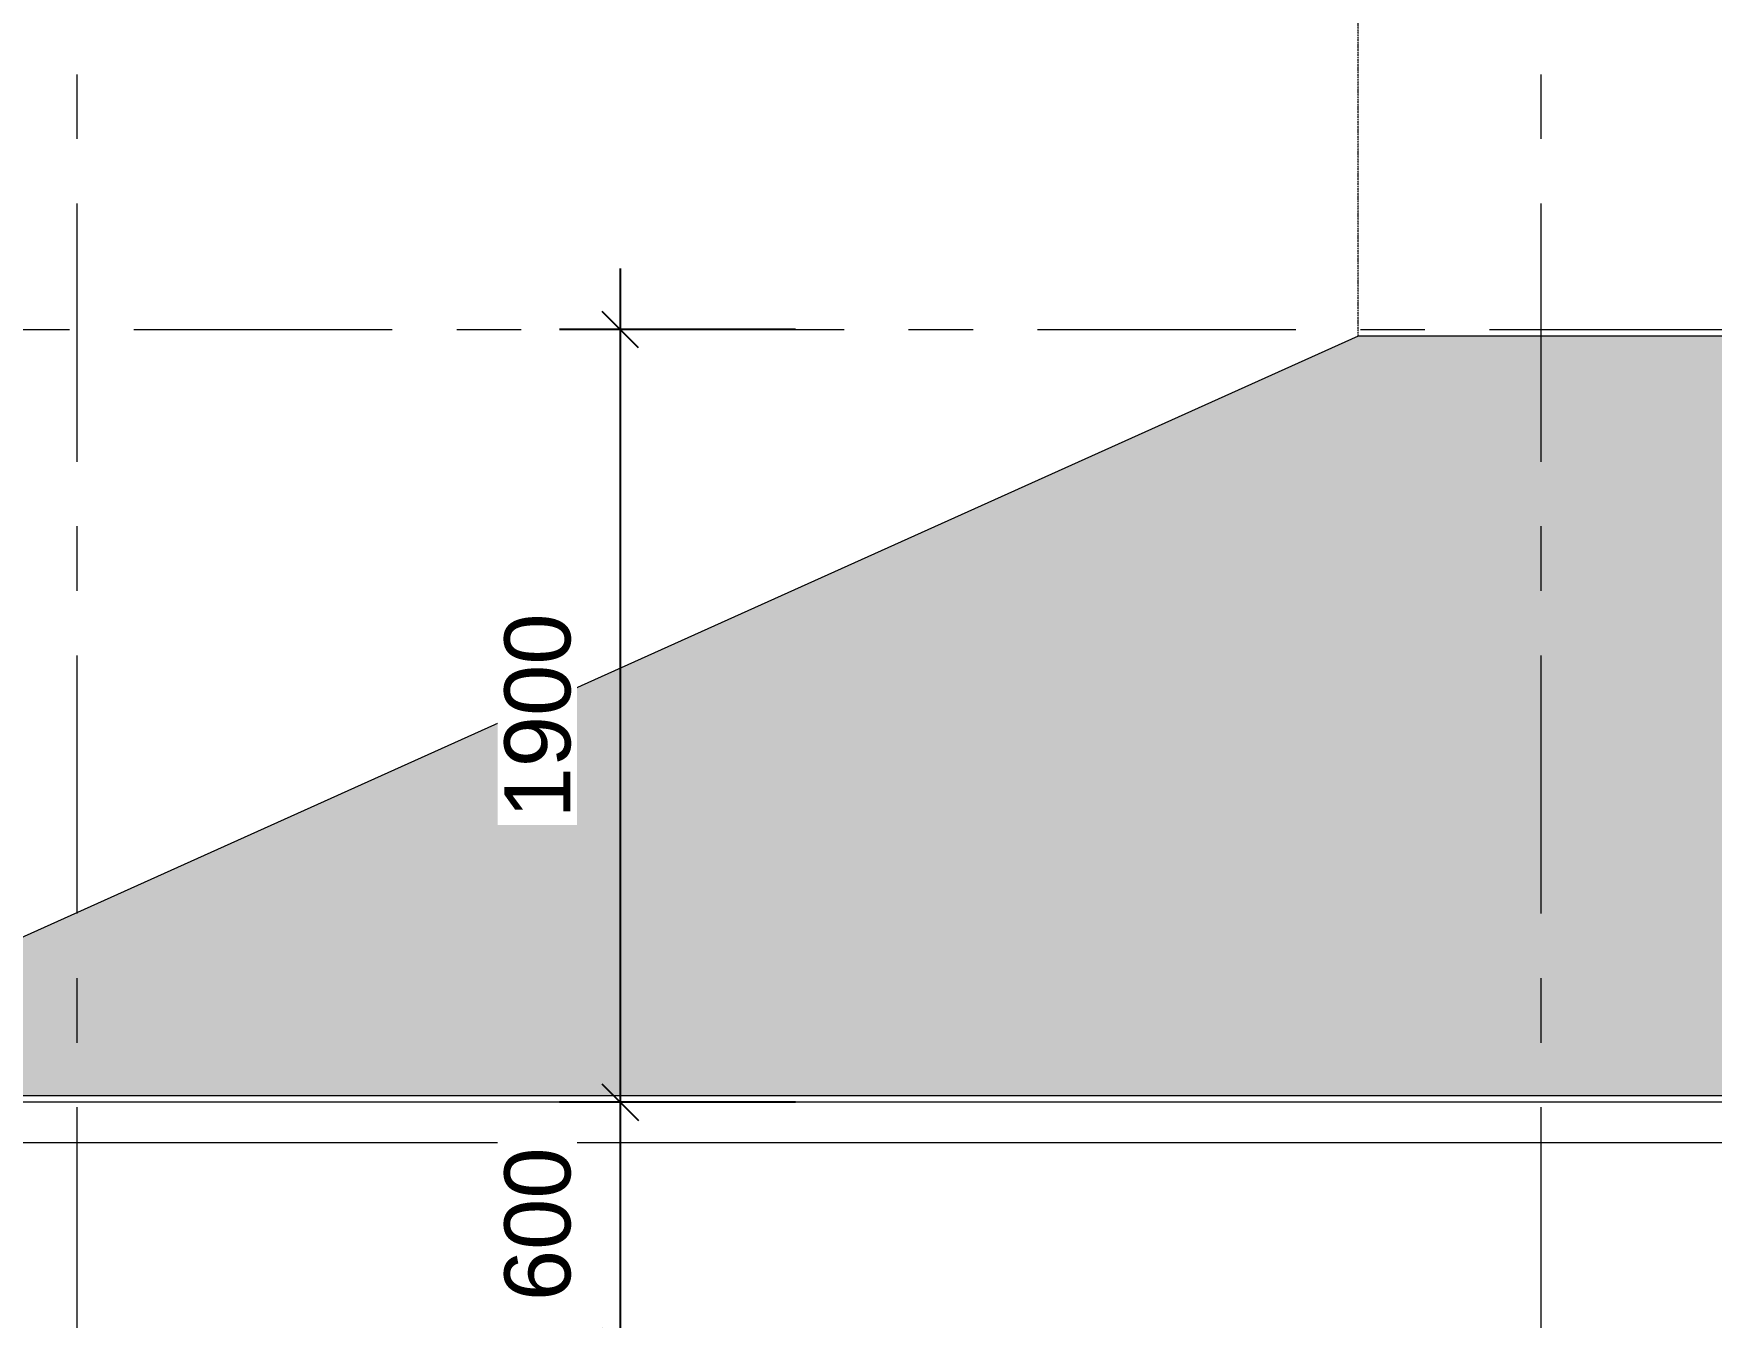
# Model space of a CAD drawing. Header units: millimetres. Extents: x 2164007 to 2324354, y -2513385 to -2308978.
# Drawn here: x 2218977 to 2223103, y -2421550 to -2418393 of the extents above; entities that cross this region are included whole.
import ezdxf

# ---------------------------------------------------------------- set-up
doc = ezdxf.new("R2010")
doc.units = ezdxf.units.MM
doc.linetypes.add('Grid Line', pattern=[22.224999999999994, 12.7, -3.174999999999999, 3.174999999999999, -3.174999999999999])
doc.linetypes.add('IMPORT-ACAD_ISO10W100 _2_', pattern=[6, 4, -1, 0, -1])
for name, color, linetype, lineweight in [('A-ANNO-DIMS', 211, 'Continuous', 9), ('A-DETL', 8, 'Continuous', 9), ('A-FLOR', 8, 'Continuous', 13), ('A-ROOF', 8, 'Continuous', 13), ('A-ROOF-PATT', 8, 'Continuous', 13), ('S-GRID', 8, 'Continuous', 9)]:
    doc.layers.add(name, color=color, linetype=linetype, lineweight=lineweight)
doc.styles.add('Arial_1', font='arial.ttf', dxfattribs={"height": 162.2829341317365})
doc.dimstyles.new('Dim_dai_ca_vu', dxfattribs={"dimscale": 304.8, "dimtxt": 165, "dimasz": 0.29296875, "dimexe": 0.4921259842519685, "dimexo": 0.0625, "dimgap": 0.3937007874015748, "dimtad": 1, "dimdec": 0, "dimzin": 0, "dimdsep": 46, "dimtxsty": 'Arial_1', "dimblk1": 'OBLIQUE', "dimblk2": 'OBLIQUE', "dimsah": 1, "dimcen": 0.09, "dimdle": 0.4921259842519685, "dimadec": 0, "dimazin": 0, "dimtfac": 1, "dimtdec": 4, "dimtix": 1, "dimtmove": 0, "dimatfit": 3, "dimfxl": 0.9842519685039368, "dimfxlon": 1, "dimtvp": 1, "dimtfill": 1, "dimtolj": 1, "dimtzin": 0, "dimarcsym": 2})

# ---------------------------------------------------------------- blocks, each defined once
blk = doc.blocks.new('_Oblique')
at = {"color": 0, "linetype": 'ByBlock', "lineweight": -2}
blk.add_line((-0.5, -0.5), (0.5, 0.5), dxfattribs=at)
blk = doc.blocks.new('*D272')
at = {"layer": 'A-ANNO-DIMS', "color": 0, "lineweight": -2}
for p, q in [((2220420.096205223, -2418970.661434174), (2220420.096205223, -2421170.661434174)), ((2220851.046205224, -2419120.661434174), (2220270.096205223, -2419120.661434174)), ((2220851.046205224, -2421020.661434174), (2220270.096205223, -2421020.661434174))]:
    blk.add_line(p, q, dxfattribs=at)
at = {"layer": 'Defpoints', "color": 0}
for p in [(2220870.096205223, -2419120.661434174), (2220420.096205223, -2421020.661434174), (2220870.096205223, -2421020.661434174)]:
    blk.add_point(p, dxfattribs=at)
at = {"layer": 'A-ANNO-DIMS', "color": 0, "lineweight": -2, "xscale": 89.296875, "yscale": 89.296875, "zscale": 89.296875}
for p, rotation in [((2220420.096205223, -2419120.661434174), 90), ((2220420.096205223, -2421020.661434174), 270)]:
    blk.add_blockref('_Oblique', p, dxfattribs=dict(at, rotation=rotation))
at = {"layer": 'A-ANNO-DIMS', "color": 0, "insert": (2220217.238922688, -2420070.661434174), "char_height": 162.2829341317365, "attachment_point": 5, "rotation": 90, "style": 'Arial_1', "bg_fill": 3, "box_fill_scale": 1.1, "bg_fill_color": 256, "bg_fill_true_color": 13158600, "bg_fill_transparency": 4390977}
blk.add_mtext('\\A1;1900', dxfattribs=at)
blk = doc.blocks.new('*D273')
at = {"layer": 'A-ANNO-DIMS', "color": 0, "lineweight": -2}
for p, q in [((2220420.096205223, -2420870.661434174), (2220420.096205223, -2421770.661434174)), ((2220851.046205224, -2421020.661434174), (2220270.096205223, -2421020.661434174)), ((2220851.046205224, -2421620.661434174), (2220270.096205223, -2421620.661434174))]:
    blk.add_line(p, q, dxfattribs=at)
at = {"layer": 'Defpoints', "color": 0}
for p in [(2220870.096205223, -2421020.661434174), (2220420.096205223, -2421620.661434174), (2220870.096205223, -2421620.661434174)]:
    blk.add_point(p, dxfattribs=at)
at = {"layer": 'A-ANNO-DIMS', "color": 0, "lineweight": -2, "xscale": 89.296875, "yscale": 89.296875, "zscale": 89.296875}
for p, rotation in [((2220420.096205223, -2421020.661434174), 90), ((2220420.096205223, -2421620.661434174), 270)]:
    blk.add_blockref('_Oblique', p, dxfattribs=dict(at, rotation=rotation))
at = {"layer": 'A-ANNO-DIMS', "color": 0, "insert": (2220217.238922688, -2421320.661434174), "char_height": 162.2829341317365, "attachment_point": 5, "rotation": 90, "style": 'Arial_1', "bg_fill": 3, "box_fill_scale": 1.1, "bg_fill_color": 256, "bg_fill_true_color": 13158600, "bg_fill_transparency": 0}
blk.add_mtext('\\A1;600', dxfattribs=at)

msp = doc.modelspace()

# ---------------------------------------------------------------- hatches: boundary and pattern name
at = {"layer": 'A-ROOF-PATT', "lineweight": 9}
h = msp.add_hatch(dxfattribs=at)
h.set_pattern_fill('FP_53', color=256, style=0, pattern_type=2)
h.set_pattern_definition([(0, (2219613.614809467, -2417512.949434174), (660.4, 271.005), [66.04, -594.36]), (0, (2219679.654809467, -2417521.079434174), (660.4, 271.005), [198.12, -462.28]), (0, (2219877.774809468, -2417515.659434174), (660.4, 271.005), [99.06, -561.34]), (0, (2219976.834809468, -2417521.079434174), (660.4, 271.005), [198.12, -462.28]), (0, (2220174.954809468, -2417512.949434174), (660.4, 271.005), [99.06, -561.34]), (0, (2219712.674809468, -2417431.648434174), (660.4, 271.005), [198.12, -462.28]), (0, (2219613.614809467, -2417426.227434174), (660.4, 271.005), [99.06, -561.34]), (0, (2219910.794809468, -2417423.517434174), (660.4, 271.005), [132.08, -528.32]), (0, (2220042.874809468, -2417431.648434174), (660.4, 271.005), [231.14, -429.26]), (0, (2219613.614809467, -2417339.506434174), (660.4, 271.005), [224.536, -435.864]), (0, (2219838.150809468, -2417334.086434174), (660.4, 271.005), [158.496, -501.904]), (0, (2219996.646809468, -2417342.216434174), (660.4, 271.005), [118.872, -541.528]), (0, (2220115.518809468, -2417331.376434174), (660.4, 271.005), [112.268, -548.132]), (180, (2220274.014809467, -2417339.506434174), (-660.4, -271.0049999999999), [46.228, -614.172]), (90, (2219679.654809467, -2417521.079434174), (-660.4, 271.0050000000001), [94.852, -176.153]), (90, (2219877.774809468, -2417521.079434174), (-660.4, 271.0050000000001), [89.432, -181.573]), (90, (2219976.834809468, -2417521.079434174), (-660.4, 271.0050000000001), [97.56200000000001, -173.443]), (90, (2220174.954809468, -2417521.079434174), (-660.4, 271.0050000000001), [89.432, -181.573]), (90, (2219910.794809468, -2417431.648434174), (-660.4, 271.0050000000001), [97.56200000000001, -173.443]), (90, (2219838.150809468, -2417339.506434174), (-660.4, 271.0050000000001), [89.432, -181.573]), (90, (2219996.646809468, -2417342.216434174), (-660.4, 271.0050000000001), [92.14200000000001, -178.863]), (270, (2219613.614809467, -2417339.506434174), (660.4, -271.0049999999999), [92.14200000000001, -178.863]), (270, (2219712.674809468, -2417339.506434174), (660.4, -271.0049999999999), [92.14200000000001, -178.863]), (270, (2220042.874809468, -2417342.216434174), (660.4, -271.0049999999999), [89.432, -181.573]), (90, (2220227.786809468, -2417339.506434174), (-660.4, 271.0050000000001), [89.432, -181.573]), (90, (2220115.518809468, -2417342.216434174), (-660.4, 271.0050000000001), [92.14200000000001, -178.863]), (270, (2220227.786809468, -2417512.949434174), (660.4, -271.0049999999999), [8.13, -262.875])])
h.paths.add_polyline_path([(2224749.733394491, -2421004.212650024), (2228684.575976276, -2421004.212650024), (2227799.575976276, -2420605.962650024), (2227569.575976276, -2420605.962650024), (2227569.575976276, -2420502.462650024), (2224534.575976276, -2419136.712650024), (2222234.575976276, -2419136.712650024), (2218084.575976276, -2421004.212650024), (2222681.907075174, -2421004.212650024)], flags=0)

# ---------------------------------------------------------------- linework, layer by layer
at = {"layer": 'A-DETL', "linetype": 'IMPORT-ACAD_ISO10W100 _2_'}
msp.add_line((2222234.575976276, -2419136.712650024), (2222234.575976276, -2415436.712650024), dxfattribs=at)
at = {"layer": 'A-FLOR'}
msp.add_line((2228684.575976276, -2421120.661434174), (2218084.575976276, -2421120.661434174), dxfattribs=at)
at = {"layer": 'A-ROOF'}
for p, q in [((2222234.575976276, -2419136.712650024), (2218084.575976276, -2421004.212650024)), ((2224534.575976276, -2419136.712650024), (2222234.575976276, -2419136.712650024)), ((2218084.575976276, -2421004.212650024), (2228684.575976276, -2421004.212650024)), ((2228684.575976276, -2421020.661434174), (2218084.575976276, -2421020.661434174))]:
    msp.add_line(p, q, dxfattribs=at)
at = {"layer": 'S-GRID', "linetype": 'Grid Line', "ltscale": 50}
for p, q in [((2219084.575976276, -2428335.492011554), (2219084.575976276, -2415382.261434174)), ((2222684.575976276, -2428335.492011554), (2222684.575976276, -2415382.261434174)), ((2210333.911435542, -2419120.661434174), (2239216.970262255, -2419120.661434174))]:
    msp.add_line(p, q, dxfattribs=at)

# ---------------------------------------------------------------- next in the draw order: dimensions: what is measured, and where the dimension line sits
at = {"layer": 'A-ANNO-DIMS'}
dim = msp.add_linear_dim(base=(2220420.096205223, -2421020.661434174), p1=(2220870.096205223, -2419120.661434174), p2=(2220870.096205223, -2421020.661434174), angle=90, dimstyle='Dim_dai_ca_vu', override={"dimpost": '<>', "dimfxl": 1900}, dxfattribs=at)
dim.commit()
dim.dimension.update_dxf_attribs({"geometry": '*D272', "text_midpoint": (2220217.238922688, -2420070.661434174)})

# ---------------------------------------------------------------- next in the draw order: dimensions: what is measured, and where the dimension line sits
dim = msp.add_linear_dim(base=(2220420.096205223, -2421620.661434174), p1=(2220870.096205223, -2421020.661434174), p2=(2220870.096205223, -2421620.661434174), angle=90, dimstyle='Dim_dai_ca_vu', override={"dimpost": '<>', "dimfxl": 599.9999999999995}, dxfattribs=at)
dim.commit()
dim.dimension.update_dxf_attribs({"geometry": '*D273', "text_midpoint": (2220217.238922688, -2421320.661434174)})

doc.saveas('drawing.dxf')
